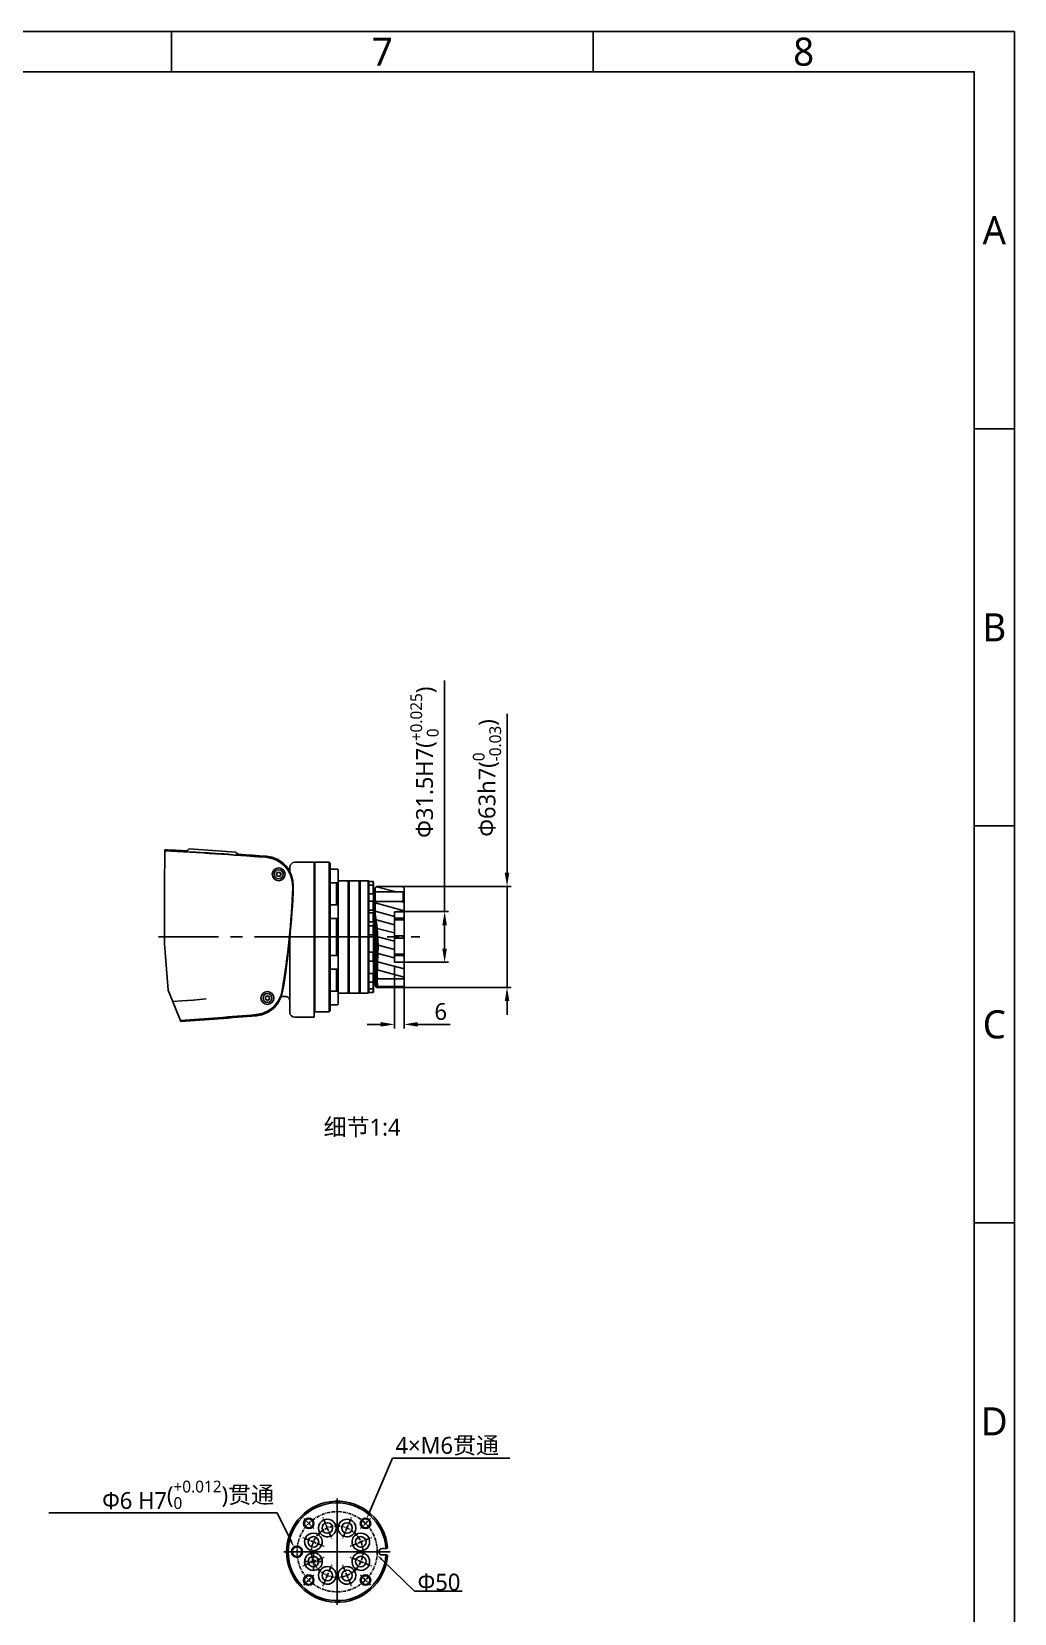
# Model space of a CAD drawing. Header units: millimetres. Extents: x 7426 to 8740, y 124 to 421.
# Drawn here: x 8177.2 to 8299.7, y 223.4 to 420.6 of the extents above; entities that cross this region are included whole.
import ezdxf
from ezdxf import colors
from ezdxf.entities.mleader import LeaderData, LeaderLine
from ezdxf.enums import TextEntityAlignment as Align
from ezdxf.math import Vec2, Vec3

# ---------------------------------------------------------------- set-up
doc = ezdxf.new("R2010")
doc.units = ezdxf.units.MM
doc.linetypes.add('CENTER', pattern=[0.6, 0.375, -0.075, 0.075, -0.075])
for name, color, linetype in [('中心线', 7, 'Continuous'), ('外形图', 7, 'Continuous'), ('多重引线', 7, 'Continuous'), ('尺寸标注', 7, 'Continuous'), ('模板', 7, 'Continuous')]:
    doc.layers.add(name, color=color, linetype=linetype)
doc.styles.add('微软雅黑', font='msyh.ttc')
doc.dimstyles.new('尺寸标注_1_20比例', dxfattribs={"dimtxt": 2.1, "dimasz": 1.7, "dimexe": 0.5, "dimexo": 0.4, "dimgap": 0.5, "dimtad": 1, "dimdec": 1, "dimlfac": 20, "dimdsep": 46, "dimtxsty": '微软雅黑', "dimcen": 0.09, "dimadec": 0, "dimazin": 0, "dimtp": 0.01, "dimtm": 0.01, "dimtfac": 1, "dimtdec": 1, "dimtofl": 0, "dimtmove": 0, "dimatfit": 3, "dimfxl": 1, "dimtolj": 1, "dimarcsym": 0})

# ---------------------------------------------------------------- blocks, each defined once
blk = doc.blocks.new('图纸')
at = {"color": 2}
for p, q in [((7795.66, 1549.22), (7795.66, 1525.22)), ((8047.66, 1549.22), (8047.66, 1525.22)), ((8299.66, 1311.62), (8275.66, 1311.62)), ((8299.66, 1074.02), (8275.66, 1074.02)), ((8299.66, 836.42), (8275.66, 836.42))]:
    blk.add_line(p, q, dxfattribs=at)
for points in [[(6283.66, 123.62), (6283.66, 1549.22), (8299.66, 1549.22), (8299.66, 123.62)], [(6403.66, 147.62), (6403.66, 1525.22), (8275.66, 1525.22), (8275.66, 147.62)]]:
    blk.add_lwpolyline(points, close=True, dxfattribs=at)
at = {"color": 2, "style": '微软雅黑'}
for s, p in [('7', (7921.66, 1537.22)), ('8', (8173.66, 1537.22)), ('A', (8287.66, 1430.42)), ('B', (8287.66, 1192.82)), ('C', (8287.66, 955.22)), ('D', (8287.66, 717.62))]:
    blk.add_text(s, height=16.8, dxfattribs=at).set_placement(p, align=Align.MIDDLE_CENTER)
blk.add_attdef('整机外形图', text='', height=19.2, dxfattribs=at).set_placement((7893.3, 256.65), align=Align.MIDDLE)
at = {"color": 7, "style": '微软雅黑'}
for tag, height, p in [('编号', 19.2, (8134.84, 252.67)), ('比例', 12, (7939.66, 171.62))]:
    blk.add_attdef(tag, text='', height=height, dxfattribs=at).set_placement(p, align=Align.MIDDLE)
at = {"style": '微软雅黑'}
for tag, p in [('当前页', (8047.3, 207.62)), ('总页数', (8192.77, 207.62))]:
    blk.add_attdef(tag, text='', height=12, dxfattribs=at).set_placement(p, align=Align.MIDDLE)
blk = doc.blocks.new('*D1020')
at = {"layer": 'Defpoints', "color": 0}
for p in [(8220.21, 314.07), (8220.31, 301.48), (8236.45, 301.48)]:
    blk.add_point(p, dxfattribs=at)
at = {"layer": '尺寸标注', "color": 0, "lineweight": -2}
for p, q in [((8236.45, 315.77), (8236.45, 335.57)), ((8236.45, 315.77), (8236.45, 317.47)), ((8220.61, 314.07), (8236.95, 314.07)), ((8236.45, 314.07), (8236.45, 301.48)), ((8220.71, 301.48), (8236.95, 301.48)), ((8236.45, 299.78), (8236.45, 298.08))]:
    blk.add_line(p, q, dxfattribs=at)
at = {"layer": '尺寸标注', "color": 0}
for points in [[(8236.16, 315.77), (8236.73, 315.77), (8236.45, 314.07)], [(8236.73, 299.78), (8236.16, 299.78), (8236.45, 301.48)]]:
    blk.add_solid(points, dxfattribs=at)
at = {"layer": '尺寸标注', "color": 0, "insert": (8233.94, 327.59), "char_height": 2.1, "attachment_point": 5, "rotation": 90, "style": '微软雅黑'}
blk.add_mtext('\\A1;{\\C256;Φ}63h7{\\A1;\\C0;({\\H0.7x;\\S0^ -0.03;})}', dxfattribs=at)
blk = doc.blocks.new('*D1021')
at = {"layer": 'Defpoints', "color": 0}
for p in [(8222.41, 310.92), (8222.41, 304.61), (8228.67, 304.61)]:
    blk.add_point(p, dxfattribs=at)
at = {"layer": '尺寸标注', "color": 0, "lineweight": -2}
for p, q in [((8228.67, 310.92), (8228.67, 339.72)), ((8222.81, 310.92), (8229.17, 310.92)), ((8228.67, 309.22), (8228.67, 306.31)), ((8222.81, 304.61), (8229.17, 304.61))]:
    blk.add_line(p, q, dxfattribs=at)
at = {"layer": '尺寸标注', "color": 0}
for points in [[(8228.95, 309.22), (8228.38, 309.22), (8228.67, 310.92)], [(8228.38, 306.31), (8228.95, 306.31), (8228.67, 304.61)]]:
    blk.add_solid(points, dxfattribs=at)
at = {"layer": '尺寸标注', "color": 0, "insert": (8226.16, 329.55), "char_height": 2.1, "attachment_point": 5, "rotation": 90, "style": '微软雅黑'}
blk.add_mtext('\\A1;{\\C256;Φ}31.5H7{\\A1;\\C0;({\\H0.7x;\\S+0.025^  0;})}', dxfattribs=at)
blk = doc.blocks.new('*D1255')
at = {"layer": 'Defpoints', "color": 0}
for p in [(8222.41, 304.61), (8223.61, 305.35), (8223.61, 296.87)]:
    blk.add_point(p, dxfattribs=at)
at = {"layer": '多重引线', "color": 0, "lineweight": -2}
for p, q in [((8222.41, 304.21), (8222.41, 296.37)), ((8223.61, 304.95), (8223.61, 296.37)), ((8220.71, 296.87), (8219.01, 296.87)), ((8225.31, 296.87), (8229.37, 296.87))]:
    blk.add_line(p, q, dxfattribs=at)
at = {"layer": '多重引线', "color": 0}
for points in [[(8220.71, 296.59), (8220.71, 297.16), (8222.41, 296.87)], [(8225.31, 297.16), (8225.31, 296.59), (8223.61, 296.87)]]:
    blk.add_solid(points, dxfattribs=at)
at = {"layer": '多重引线', "color": 0, "insert": (8228.19, 298.46), "char_height": 2.1, "attachment_point": 5, "style": '微软雅黑'}
blk.add_mtext('\\A1;\\A1;6', dxfattribs=at)

msp = doc.modelspace()

# ---------------------------------------------------------------- hatches: boundary and pattern name
at = {"layer": '外形图', "linetype": 'Continuous'}
h = msp.add_hatch(dxfattribs=at)
h.set_pattern_fill('DEFAULT__32', color=0, scale=1.361352, angle=45, style=0, pattern_type=0)
h.set_pattern_definition([(45, (7962.3927, 125.6169), (-0.962621, 0.962621), []), (45, (7962.152, 125.8576), (-0.962621, 0.962621), [])])
edge = h.paths.add_edge_path()
edge.add_line((8219.9091, 313.272), (8219.8891, 313.272))
edge.add_line((8219.8891, 313.272), (8219.8891, 312.2705))
edge.add_line((8219.8891, 312.2705), (8219.9091, 312.2705))
edge.add_line((8219.9091, 312.2705), (8220.0092, 312.1704))
edge.add_line((8220.0092, 312.1704), (8220.0092, 312.0903))
edge.add_spline(control_points=[(8220.0092, 312.0903), (8220.0091, 312.0865), (8220.0075, 312.0799), (8219.9995, 312.072), (8219.993, 312.0704), (8219.9892, 312.0702)], knot_values=[0, 0, 0, 0, 0.33333333, 0.66666667, 1, 1, 1, 1], degree=3, periodic=0)
edge.add_line((8219.9892, 312.0702), (8219.869, 312.0702))
edge.add_spline(control_points=[(8219.869, 312.0702), (8219.8652, 312.0701), (8219.8587, 312.0685), (8219.8508, 312.0605), (8219.8491, 312.054), (8219.849, 312.0502)], knot_values=[0, 0, 0, 0, 0.33333333, 0.66666667, 1, 1, 1, 1], degree=3, periodic=0)
edge.add_line((8219.849, 312.0502), (8219.849, 311.8697))
edge.add_spline(control_points=[(8219.849, 311.8697), (8219.8073, 312.2027), (8219.7455, 312.8194), (8219.727, 313.3378), (8219.7285, 313.5724)], knot_values=[0, 0, 0, 0, 0.5, 1, 1, 1, 1], degree=3, periodic=0)
edge.add_line((8219.7285, 313.5724), (8219.8089, 313.5724))
edge.add_line((8219.8089, 313.5724), (8219.9091, 313.4723))
edge.add_line((8219.9091, 313.4723), (8219.9091, 313.272))
edge = h.paths.add_edge_path()
edge.add_spline(control_points=[(8219.9892, 311.7898), (8219.993, 311.7897), (8219.9995, 311.7881), (8220.0075, 311.7801), (8220.0091, 311.7736), (8220.0092, 311.7698)], knot_values=[0, 0, 0, 0, 0.33333333, 0.66666667, 1, 1, 1, 1], degree=3, periodic=0)
edge.add_line((8220.0092, 311.7698), (8220.0092, 310.7175))
edge.add_arc((8256.7705, 316.413), 37.1998, 187.134682, 188.806979)
edge.add_spline(control_points=[(8219.8587, 311.7927), (8219.8602, 311.7918), (8219.8634, 311.7904), (8219.8671, 311.7899), (8219.869, 311.7898)], knot_values=[0, 0, 0, 0, 0.5, 1, 1, 1, 1], degree=3, periodic=0)
edge.add_line((8219.869, 311.7898), (8219.9892, 311.7898))
h = msp.add_hatch(dxfattribs=at)
h.set_pattern_fill('DEFAULT__30', color=0, scale=0.998845, angle=165, style=0, pattern_type=0)
h.set_pattern_definition([(165, (7962.3927, 125.6169), (-0.25852, -0.9648097), [])])
h.paths.add_polyline_path([(8223.6145, 313.8727), (8223.6145, 313.4723), (8223.5143, 313.3721), (8220.0092, 313.3721), (8220.0092, 313.8727), (8220.2096, 314.0731), (8223.4141, 314.0731)])
edge = h.paths.add_edge_path()
edge.add_line((8223.6145, 312.0702), (8223.6145, 311.0187))
edge.add_line((8223.6145, 311.0187), (8223.5143, 310.9186))
edge.add_line((8223.5143, 310.9186), (8222.4127, 310.9186))
edge.add_line((8222.4127, 310.9186), (8222.4127, 304.6094))
edge.add_line((8222.4127, 304.6094), (8223.5143, 304.6094))
edge.add_line((8223.5143, 304.6094), (8223.6145, 304.5093))
edge.add_line((8223.6145, 304.5093), (8223.6145, 302.5564))
edge.add_line((8223.6145, 302.5564), (8220.2617, 302.5564))
edge.add_spline(control_points=[(8220.2617, 302.5564), (8220.2611, 302.7968), (8220.2657, 303.2974), (8220.2928, 304.1041), (8220.3334, 304.9788), (8220.3737, 305.9343), (8220.3864, 307.0176), (8220.3484, 307.9843), (8220.296, 308.5956), (8220.2624, 308.8893)], knot_values=[0, 0, 0, 0, 0.14285714, 0.28571429, 0.42857143, 0.57142857, 0.71428571, 0.85714286, 1, 1, 1, 1], degree=3, periodic=0)
edge.add_spline(control_points=[(8220.2624, 308.8893), (8220.2318, 309.1472), (8220.1591, 309.7084), (8220.0631, 310.3605), (8220.0092, 310.7092)], knot_values=[0, 0, 0, 0, 0.5, 1, 1, 1, 1], degree=3, periodic=0)
edge.add_line((8220.0092, 310.7092), (8220.0092, 312.1704))
edge.add_line((8220.0092, 312.1704), (8223.5143, 312.1704))
edge.add_line((8223.5143, 312.1704), (8223.6145, 312.0702))
h = msp.add_hatch(dxfattribs=at)
h.set_pattern_fill('DEFAULT__28', color=0, scale=0.60083, angle=205, style=0, pattern_type=0)
h.set_pattern_definition([(205, (7962.39266, 125.6169), (0.2539216, -0.5445365), [])])
edge = h.paths.add_edge_path()
edge.add_spline(control_points=[(8219.9632, 312.0622), (8219.9755, 312.0621), (8219.9989, 312.0585), (8220.0314, 312.0419), (8220.0571, 312.0163), (8220.0736, 311.9839), (8220.0792, 311.9481), (8220.0736, 311.9122), (8220.0571, 311.8798), (8220.0314, 311.8542), (8219.9989, 311.8376), (8219.9755, 311.834), (8219.9632, 311.8339)], knot_values=[0, 0, 0, 0, 0.1, 0.2, 0.3, 0.4, 0.5, 0.6, 0.7, 0.8, 0.9, 1, 1, 1, 1], degree=3, periodic=0)
edge.add_spline(control_points=[(8219.9632, 311.8339), (8219.9508, 311.834), (8219.9275, 311.8376), (8219.8949, 311.8542), (8219.8693, 311.8798), (8219.8528, 311.9122), (8219.8471, 311.9481), (8219.8528, 311.9839), (8219.8693, 312.0163), (8219.8949, 312.0419), (8219.9275, 312.0585), (8219.9508, 312.0621), (8219.9632, 312.0622)], knot_values=[0, 0, 0, 0, 0.1, 0.2, 0.3, 0.4, 0.5, 0.6, 0.7, 0.8, 0.9, 1, 1, 1, 1], degree=3, periodic=0)

# ---------------------------------------------------------------- linework, layer by layer
at = {"layer": '中心线', "color": 0, "linetype": 'CENTER', "ltscale": 20}
for p, q in [((8212.4983, 307.764), (8191.6334, 307.764)), ((8215.276, 231.1301), (8215.276, 237.751)), ((8215.276, 231.1301), (8208.6551, 231.1301)), ((8215.276, 231.1301), (8215.276, 224.5092)), ((8215.276, 231.1301), (8221.897, 231.1301))]:
    msp.add_line(p, q, dxfattribs=at)
at = {"layer": '外形图', "color": 0, "linetype": 'Continuous'}
for p, q in [((8193.7914, 318.6419), (8193.7823, 313.9087)), ((8202.6607, 318.3486), (8196.8259, 318.7566)), ((8203.0138, 318.0725), (8202.9557, 318.0765)), ((8207.9119, 317.4062), (8207.5241, 317.5598)), ((8207.9918, 315.8644), (8207.7414, 315.7199)), ((8207.7414, 315.7199), (8207.7414, 315.4308)), ((8208.2422, 315.7199), (8207.9918, 315.8644)), ((8208.2422, 315.4308), (8208.2422, 315.7199)), ((8208.5996, 316.928), (8208.2567, 317.1674)), ((8209.159, 316.3028), (8208.8799, 316.616)), ((8209.3938, 315.8716), (8209.3938, 316.4765)), ((8212.3982, 317.0775), (8209.9947, 317.0775)), ((8212.3982, 316.9774), (8212.4983, 317.0775)), ((8212.3982, 317.0775), (8212.3982, 297.7495)), ((8212.4983, 298.4505), (8212.4983, 317.0775)), ((8212.4983, 317.0775), (8214.301, 317.0775)), ((8214.301, 317.0775), (8214.301, 298.4505)), ((8214.4011, 316.9774), (8214.301, 317.0775)), ((8214.4011, 316.9773), (8214.4011, 298.5507)), ((8214.4011, 316.202), (8215.3024, 316.202)), ((8215.4026, 316.1019), (8215.4026, 314.5997)), ((8193.7823, 313.9087), (8193.7678, 306.8911)), ((8207.7414, 315.4308), (8207.9918, 315.2862)), ((8207.9918, 315.2862), (8208.2422, 315.4308)), ((8214.4011, 314.4996), (8215.3024, 314.4996)), ((8215.2023, 314.4996), (8215.2023, 311.7578)), ((8215.4026, 314.7742), (8216.6444, 314.7742)), ((8215.4026, 311.6576), (8215.4026, 314.5997)), ((8216.6444, 314.7742), (8216.6444, 300.7538)), ((8216.7044, 314.7141), (8216.6444, 314.7742)), ((8216.7044, 314.7141), (8216.7645, 314.7742)), ((8216.7044, 300.8139), (8216.7044, 314.7141)), ((8216.7645, 314.7742), (8218.0214, 314.7742)), ((8216.7645, 300.7538), (8216.7645, 314.7742)), ((8218.0214, 314.7742), (8218.0214, 300.7538)), ((8218.0814, 314.7141), (8218.0214, 314.7742)), ((8218.0814, 314.7141), (8218.1415, 314.7742)), ((8218.0814, 300.8139), (8218.0814, 314.7141)), ((8218.1415, 314.7742), (8219.138, 314.7742)), ((8218.1415, 300.7538), (8218.1415, 314.7742)), ((8219.138, 314.7742), (8219.138, 300.7538)), ((8219.2081, 314.7041), (8219.138, 314.7742)), ((8219.2081, 300.8239), (8219.2081, 314.7041)), ((8219.7689, 314.6693), (8219.2081, 314.6693)), ((8219.7689, 314.2362), (8219.2081, 314.2362)), ((8219.7689, 314.6693), (8219.7689, 313.1346)), ((8219.8089, 314.6292), (8219.7689, 314.6693)), ((8219.7961, 314.209), (8219.7689, 314.2362)), ((8219.7961, 314.209), (8219.8613, 311.7663)), ((8219.8089, 314.6292), (8219.8089, 300.8988)), ((8219.8132, 313.5681), (8219.9091, 313.4723)), ((8220.0092, 313.8727), (8220.2096, 314.0731)), ((8220.0092, 310.7054), (8220.0092, 313.8727)), ((8220.2096, 314.0731), (8223.4141, 314.0731)), ((8223.4141, 314.0731), (8223.6145, 313.8727)), ((8223.6145, 310.7038), (8223.6145, 313.8727)), ((8214.4011, 311.7578), (8215.3024, 311.7578)), ((8215.4026, 311.6576), (8215.4026, 310.1555)), ((8219.7689, 313.1346), (8219.2081, 313.1346)), ((8219.7689, 312.2165), (8219.2081, 312.2165)), ((8219.8089, 313.1747), (8219.7689, 313.1346)), ((8219.7689, 312.2165), (8219.7689, 311.1149)), ((8219.8089, 312.1765), (8219.7689, 312.2165)), ((8219.8613, 311.7663), (8220.2624, 308.8893)), ((8219.869, 312.0702), (8219.9892, 312.0702)), ((8219.869, 311.7898), (8219.9892, 311.7898)), ((8219.8891, 313.272), (8219.9091, 313.272)), ((8219.8891, 312.2705), (8219.8891, 313.272)), ((8219.8891, 312.2705), (8219.9091, 312.2705)), ((8219.9091, 312.2705), (8219.9091, 313.4723)), ((8219.9091, 312.2705), (8220.0092, 312.1704)), ((8220.0092, 313.3721), (8223.5143, 313.3721)), ((8220.0092, 312.1704), (8223.5143, 312.1704)), ((8223.5143, 313.3721), (8223.6145, 313.4723)), ((8223.5143, 313.3721), (8223.5143, 312.1704)), ((8223.5143, 312.1704), (8223.6145, 312.0702)), ((8214.4011, 310.0553), (8215.3024, 310.0553)), ((8215.2023, 310.0553), (8215.2023, 305.4727)), ((8215.4026, 305.3725), (8215.4026, 310.1555)), ((8219.7689, 311.1149), (8219.2081, 311.1149)), ((8219.7689, 310.7675), (8219.2081, 310.7675)), ((8219.7689, 309.6659), (8219.2081, 309.6659)), ((8219.8089, 311.155), (8219.7689, 311.1149)), ((8219.7689, 310.7675), (8219.7689, 309.6659)), ((8219.8089, 310.7275), (8219.7689, 310.7675)), ((8219.8089, 309.706), (8219.7689, 309.6659)), ((8219.9091, 311.4238), (8219.9091, 302.0558)), ((8219.9228, 311.3256), (8220.0092, 311.3256)), ((8220.0092, 301.6683), (8220.0092, 310.7054)), ((8223.5143, 310.9186), (8222.4127, 310.9186)), ((8222.4127, 304.6094), (8222.4127, 310.9186)), ((8223.5143, 310.9154), (8222.4127, 310.9154)), ((8223.5143, 310.0924), (8222.4127, 310.0924)), ((8223.5143, 309.8924), (8222.4127, 309.8924)), ((8223.5143, 310.9186), (8223.6145, 311.0187)), ((8223.5143, 310.0924), (8223.5143, 309.8924)), ((8223.6145, 311.0146), (8223.6145, 304.5134)), ((8209.3938, 298.3503), (8209.3938, 307.9656)), ((8219.7689, 309.1514), (8219.2081, 309.1514)), ((8219.7689, 308.0498), (8219.2081, 308.0498)), ((8219.8089, 309.1113), (8219.7689, 309.1514)), ((8219.7689, 309.1514), (8219.7689, 308.0498)), ((8219.8089, 308.0898), (8219.7689, 308.0498)), ((8220.2624, 308.8893), (8220.3799, 306.6403)), ((8223.5143, 307.9054), (8222.4127, 307.9054)), ((8223.5143, 307.6226), (8222.4127, 307.6226)), ((8223.5143, 307.9054), (8223.5143, 307.6226)), ((8193.7678, 306.8911), (8194.2361, 301.153)), ((8219.7689, 305.8621), (8219.2081, 305.8621)), ((8219.8089, 305.822), (8219.7689, 305.8621)), ((8219.7689, 305.8621), (8219.7689, 304.7605)), ((8220.3799, 306.6403), (8220.3161, 304.6016)), ((8223.5143, 305.6356), (8222.4127, 305.6356)), ((8223.5143, 305.6356), (8223.5143, 305.4356)), ((8214.4011, 305.4727), (8215.3024, 305.4727)), ((8214.4011, 303.7702), (8215.3024, 303.7702)), ((8215.2023, 303.7702), (8215.2023, 301.0284)), ((8215.4026, 305.3725), (8215.4026, 303.8703)), ((8215.4026, 300.9283), (8215.4026, 303.8703)), ((8219.7689, 304.7605), (8219.2081, 304.7605)), ((8219.8089, 304.8005), (8219.7689, 304.7605)), ((8220.3161, 304.6016), (8220.2624, 302.5047)), ((8223.5143, 305.4356), (8222.4127, 305.4356)), ((8223.5143, 304.6126), (8222.4127, 304.6126)), ((8223.5143, 304.6094), (8222.4127, 304.6094)), ((8223.6145, 304.5093), (8223.5143, 304.6094)), ((8223.6145, 302.1559), (8223.6145, 304.8242)), ((8219.7689, 303.2299), (8219.2081, 303.2299)), ((8219.7689, 302.1283), (8219.2081, 302.1283)), ((8219.8089, 303.1899), (8219.7689, 303.2299)), ((8219.7689, 303.2299), (8219.7689, 300.8587)), ((8219.8089, 302.1684), (8219.7689, 302.1283)), ((8219.9091, 302.0557), (8219.8089, 301.9556)), ((8220.0092, 303.3576), (8219.9091, 303.2574)), ((8220.2624, 302.5047), (8220.3104, 301.4754)), ((8220.2637, 302.5564), (8223.6145, 302.5564)), ((8223.6145, 301.6683), (8223.6145, 302.1559)), ((8194.2361, 301.153), (8195.7845, 297.232)), ((8206.5898, 300.442), (8206.3394, 300.2975)), ((8206.3394, 300.2975), (8206.3394, 300.0084)), ((8206.3394, 300.0084), (8206.5898, 299.8639)), ((8206.8401, 300.2975), (8206.5898, 300.442)), ((8206.5898, 299.8639), (8206.8401, 300.0084)), ((8206.8401, 300.0084), (8206.8401, 300.2975)), ((8208.0574, 299.959), (8207.7329, 299.4601)), ((8208.2956, 300.5044), (8208.0574, 299.959)), ((8208.4407, 301.0803), (8208.2956, 300.5044)), ((8214.4011, 301.0284), (8215.3024, 301.0284)), ((8215.4026, 300.9283), (8215.4026, 299.4261)), ((8215.4026, 300.7538), (8216.6444, 300.7538)), ((8216.7044, 300.8139), (8216.6444, 300.7538)), ((8216.7044, 300.8139), (8216.7645, 300.7538)), ((8216.7645, 300.7538), (8218.0214, 300.7538)), ((8218.0814, 300.8139), (8218.0214, 300.7538)), ((8218.0814, 300.8139), (8218.1415, 300.7538)), ((8218.1415, 300.7538), (8219.138, 300.7538)), ((8219.2081, 300.8239), (8219.138, 300.7538)), ((8219.7689, 301.2918), (8219.2081, 301.2918)), ((8219.7689, 300.8587), (8219.2081, 300.8587)), ((8219.8089, 301.3318), (8219.7689, 301.2918)), ((8219.8089, 300.8988), (8219.7689, 300.8587)), ((8220.2095, 301.4754), (8223.4142, 301.4754)), ((8223.5217, 301.5752), (8220.3058, 301.5752)), ((8206.8618, 298.6552), (8206.3391, 298.371)), ((8206.6832, 298.3972), (8207.0297, 298.6471)), ((8207.3307, 299.0215), (8206.8618, 298.6552)), ((8207.7329, 299.4601), (8207.3307, 299.0215)), ((8207.3718, 298.8959), (8207.6474, 299.2169)), ((8212.3982, 297.7495), (8209.9947, 297.7495)), ((8212.3982, 298.5506), (8212.4983, 298.4505)), ((8212.4983, 298.4505), (8214.301, 298.4505)), ((8214.4011, 298.5506), (8214.301, 298.4505)), ((8214.4011, 299.3259), (8215.3024, 299.3259)), ((8221.4564, 231.5301), (8220.8765, 231.5301)), ((8220.8765, 230.7301), (8221.4564, 230.7301)), ((8221.556, 231.6382), (8221.4564, 231.5301)), ((8221.4564, 230.7301), (8221.556, 230.622))]:
    msp.add_line(p, q, dxfattribs=at)
at = {"layer": '外形图', "color": 0, "linetype": 'CENTER', "ltscale": 20}
msp.add_line((8212.4983, 307.764), (8225.586, 307.7703), dxfattribs=at)
at = {"layer": '外形图', "color": 0, "linetype": 'CENTER'}
for p, q in [((8211.7402, 234.6659), (8211.1155, 235.2906)), ((8211.7402, 234.6659), (8212.3649, 234.0413)), ((8214.0513, 234.0868), (8213.5028, 235.4111)), ((8216.5007, 234.0868), (8217.0493, 235.4111)), ((8218.8119, 234.6659), (8218.1872, 234.0413)), ((8218.8119, 234.6659), (8219.4365, 235.2906)), ((8212.3194, 232.3548), (8210.995, 232.9034)), ((8214.0513, 234.0868), (8214.5999, 232.7624)), ((8216.5007, 234.0868), (8215.9522, 232.7624)), ((8218.2327, 232.3548), (8219.557, 232.9034)), ((8212.3194, 232.3548), (8213.6437, 231.8062)), ((8212.3194, 229.9054), (8212.3194, 230.8988)), ((8218.2327, 232.3548), (8216.9084, 231.8062)), ((8212.3194, 229.9054), (8210.995, 229.3569)), ((8212.3194, 229.9054), (8211.3259, 229.9054)), ((8212.3194, 229.9054), (8213.6437, 230.454)), ((8212.3194, 229.9054), (8212.3194, 228.912)), ((8212.3194, 229.9054), (8213.3128, 229.9054)), ((8214.0513, 228.1734), (8214.5999, 229.4978)), ((8216.5007, 228.1734), (8215.9522, 229.4978)), ((8218.2327, 229.9054), (8216.9084, 230.454)), ((8218.2327, 229.9054), (8219.557, 229.3569)), ((8211.7402, 227.5943), (8211.1155, 226.9696)), ((8211.7402, 227.5943), (8212.3649, 228.2189)), ((8214.0513, 228.1734), (8213.5028, 226.8491)), ((8216.5007, 228.1734), (8217.0493, 226.8491)), ((8218.8119, 227.5943), (8218.1872, 228.2189)), ((8218.8119, 227.5943), (8219.4365, 226.9696))]:
    msp.add_line(p, q, dxfattribs=at)
at = {"layer": '外形图', "color": 0, "linetype": 'Continuous'}
for points in [[(8196.8259, 318.7566), (8196.7746, 318.6754), (8196.6692, 318.5671), (8196.5537, 318.4955), (8196.4607, 318.4616), (8196.4158, 318.4522), (8196.409, 318.4512)], [(8196.9276, 318.3359), (8197.1942, 318.3333), (8197.4589, 318.3404), (8197.7151, 318.3355)], [(8201.7095, 318.0804), (8201.9706, 318.0517), (8202.2313, 318.011), (8202.4908, 317.9805)], [(8203.011, 318.0309), (8203.0203, 318.029), (8203.0034, 318.0339), (8202.9393, 318.0596), (8202.8517, 318.1123), (8202.7677, 318.187), (8202.6936, 318.2855), (8202.6607, 318.3486)], [(8209.7428, 313.9648), (8209.6844, 314.7603), (8209.4626, 315.5003), (8209.1232, 316.1255), (8208.7263, 316.6127), (8208.3125, 316.978), (8207.8955, 317.2496), (8207.4647, 317.4534), (8206.9775, 317.6066), (8206.4121, 317.6945)], [(8206.415, 317.6997), (8207.093, 317.5831), (8207.7381, 317.3389), (8208.3249, 316.976), (8208.8318, 316.5077), (8209.2402, 315.9511), (8209.5351, 315.3267)], [(8209.8143, 314.0975), (8209.776, 314.7677), (8209.5564, 315.5732), (8209.1555, 316.3093), (8208.5947, 316.9335), (8207.9059, 317.4104), (8207.1289, 317.7144), (8206.4823, 317.8226)], [(8209.5351, 315.3267), (8209.7056, 314.6575), (8209.7456, 313.97)], [(8223.5143, 310.0924), (8223.5646, 310.1347), (8223.6145, 310.1782)], [(8223.6145, 309.9468), (8223.5646, 309.9206), (8223.5143, 309.8924)], [(8223.6145, 311.0146), (8223.5646, 310.9652), (8223.5159, 310.917)], [(8220.2096, 309.2684), (8220.2094, 301.6067), (8220.2095, 301.4754)], [(8223.5143, 307.9054), (8223.5646, 307.9153), (8223.6145, 307.9276)], [(8223.6145, 307.6004), (8223.5646, 307.6126), (8223.5143, 307.6226)], [(8223.5143, 305.6356), (8223.5646, 305.6074), (8223.6145, 305.5811)], [(8223.6145, 305.3498), (8223.5646, 305.3933), (8223.5143, 305.4356)], [(8223.5159, 304.611), (8223.5646, 304.5627), (8223.6145, 304.5134)], [(8194.8015, 299.7212), (8195.9051, 299.7937), (8197.3565, 299.8933)], [(8197.3565, 299.8933), (8198.1285, 299.9633), (8198.969, 300.0648)], [(8205.1898, 298.0833), (8205.9526, 298.2323), (8206.6012, 298.5057), (8207.1209, 298.8488), (8207.5228, 299.2202), (8207.8338, 299.6047), (8208.0837, 300.0173), (8208.2925, 300.5057), (8208.4389, 301.0856)], [(8205.2349, 297.9537), (8205.9069, 298.0758), (8206.6897, 298.3999), (8207.3774, 298.9), (8207.9291, 299.5475), (8208.3127, 300.3039), (8208.4841, 300.9516)], [(8220.102, 301.5752), (8220.0555, 301.6218), (8220.0092, 301.6683)], [(8220.2095, 301.4754), (8220.1554, 301.5254), (8220.102, 301.5752)], [(8223.4142, 301.4754), (8223.4683, 301.5254), (8223.5217, 301.5752)], [(8223.5217, 301.5752), (8223.5682, 301.6218), (8223.6145, 301.6683)], [(8206.3391, 298.371), (8205.7768, 298.1769), (8205.1916, 298.0781)], [(8205.2349, 297.9537), (8205.8933, 298.072), (8205.8991, 298.0744)]]:
    msp.add_lwpolyline(points, dxfattribs=at)
for centre, radius in [((8207.9918, 315.5753), 0.8012), ((8207.9918, 315.5753), 0.5508), ((8207.9918, 315.5753), 0.2504), ((8206.5898, 300.1529), 0.8012), ((8206.5898, 300.1529), 0.5508), ((8206.5898, 300.1529), 0.2504), ((8211.7402, 234.6659), 0.6501), ((8211.7402, 234.6659), 0.55), ((8214.0513, 234.0868), 0.6601), ((8216.5007, 234.0868), 0.6601), ((8218.8119, 234.6659), 0.6501), ((8218.8119, 234.6659), 0.55), ((8212.3194, 232.3548), 0.6601), ((8218.2327, 232.3548), 0.6601), ((8210.2756, 231.1301), 0.7001), ((8210.2756, 231.1301), 0.6001), ((8212.3194, 229.9054), 0.6601), ((8214.0513, 228.1734), 0.6601), ((8216.5007, 228.1734), 0.6601), ((8218.2327, 229.9054), 0.6601), ((8211.7402, 227.5943), 0.6501), ((8211.7402, 227.5943), 0.55), ((8218.8119, 227.5943), 0.6501), ((8218.8119, 227.5943), 0.55)]:
    msp.add_circle(centre, radius, dxfattribs=at)
at = {"layer": '外形图', "color": 0, "linetype": 'CENTER'}
for radius in [5.0004, 3.2003]:
    msp.add_circle((8215.276, 231.1301), radius, dxfattribs=at)
at = {"layer": '外形图', "color": 0, "linetype": 'Continuous'}
for centre, radius, start, end in [((8160.1819, -300.6496), 620.0752, 86.6026598, 86.8929318), ((8160.1819, -300.6496), 620.0699, 85.7242583, 86.8929052), ((8160.1819, -300.6496), 620.2029, 86.642761, 86.893507), ((8160.1819, -300.6496), 620.122, 86.1602055, 86.530017), ((8160.1819, -300.6496), 620.0752, 85.724032, 86.0875576), ((8160.1819, -300.6496), 620.2029, 85.7186769, 86.0399353), ((8209.9947, 316.4766), 0.6009, 90, 180), ((8215.3024, 316.1019), 0.1001, 0, 90), ((8107.8131, 317.7785), 102.001, 350.5809, 357.857274), ((8107.8131, 317.7785), 102.0036, 350.578138, 357.860269), ((8107.8131, 317.7785), 102.0676, 350.510878, 357.93322), ((8215.3024, 314.5997), 0.1001, 270, 0), ((8215.3024, 311.6576), 0.1001, 0, 90), ((8219.869, 312.0502), 0.02, 90, 141.290215), ((8219.9632, 311.9481), 0.1142, 202.227925, 160.628331), ((8219.869, 311.8099), 0.02, 245.310913, 270), ((8219.9892, 312.0903), 0.02, 270, 0), ((8219.9892, 311.7698), 0.02, 0, 90), ((8215.3024, 310.1555), 0.1001, 270, 0), ((8215.3024, 305.3725), 0.1001, 0, 90), ((8215.3024, 303.8703), 0.1001, 270, 0), ((8208.03, 400.4892), 100.1453, 270.169245, 270.433934), ((8208.793, 299.746), 0.6009, 0, 90.433934), ((8215.3024, 300.9283), 0.1001, 0, 90), ((8158.6008, 846.4271), 550.3194, 273.868929, 274.856362), ((8158.6008, 846.4271), 550.3248, 273.869109, 274.856505), ((8158.6008, 846.4271), 550.4524, 273.873345, 274.859892), ((8209.9947, 298.3503), 0.6009, 180, 270), ((8209.9947, 298.3503), 0.6009, 211.731276, 220.155611), ((8209.9947, 298.3503), 0.6009, 226.306746, 235.148662), ((8215.3024, 299.4261), 0.1001, 270, 0), ((8215.2761, 231.1301), 6.3005, 4.625761, 355.374313), ((8215.2761, 231.1301), 6.1005, 3.759898, 356.240179), ((8211.7402, 234.6659), 0.6001, 255, 195), ((8214.0513, 234.0868), 1.1001, 9.968611, 215.031389), ((8216.5007, 234.0868), 1.1001, 324.968611, 170.031389), ((8218.8119, 234.6659), 0.6001, 255, 195), ((8212.3194, 232.3548), 1.1001, 54.968611, 260.031389), ((8212.3194, 232.3548), 1.1001, 260.031389, 54.968611), ((8215.276, 231.1301), 3.2503, 132.118837, 137.881163), ((8215.276, 231.1301), 3.1503, 132.430943, 137.569057), ((8214.0513, 234.0868), 1.1001, 215.031389, 9.968611), ((8215.276, 231.1301), 3.2503, 87.118837, 92.881163), ((8215.276, 231.1301), 3.1503, 87.430943, 92.569057), ((8216.5007, 234.0868), 1.1001, 170.031389, 324.968611), ((8218.2327, 232.3548), 1.1001, 125.031389, 279.968611), ((8215.276, 231.1301), 3.1503, 42.430943, 47.569057), ((8215.276, 231.1301), 3.2503, 42.118837, 47.881163), ((8218.2327, 232.3548), 1.1001, 279.968611, 125.031389), ((8212.3194, 229.9054), 1.1001, 99.968611, 305.031389), ((8215.276, 231.1301), 3.2503, 177.118837, 182.881163), ((8215.276, 231.1301), 3.1503, 177.430943, 182.569057), ((8212.3194, 229.9054), 1.1001, 305.031389, 99.968611), ((8218.2327, 229.9054), 1.1001, 80.031389, 234.968611), ((8218.2327, 229.9054), 1.1001, 234.968611, 80.031389), ((8215.276, 231.1301), 3.1503, 357.430943, 2.569057), ((8215.276, 231.1301), 3.2503, 357.118837, 2.881163), ((8220.8765, 231.1301), 0.4, 90, 270), ((8215.276, 231.1301), 3.2503, 222.118837, 227.881163), ((8215.276, 231.1301), 3.1503, 222.430943, 227.569057), ((8214.0513, 228.1734), 1.1001, 144.968611, 350.031389), ((8214.0513, 228.1734), 1.1001, 350.031389, 144.968611), ((8216.5007, 228.1734), 1.1001, 35.031389, 189.968611), ((8216.5007, 228.1734), 1.1001, 189.968611, 35.031389), ((8215.276, 231.1301), 3.1503, 312.430943, 317.569057), ((8215.276, 231.1301), 3.2503, 312.118837, 317.881163), ((8211.7402, 227.5943), 0.6001, 255, 195), ((8215.276, 231.1301), 3.2503, 267.118837, 272.881163), ((8215.276, 231.1301), 3.1503, 267.430943, 272.569057), ((8218.8119, 227.5943), 0.6001, 255, 195)]:
    msp.add_arc(centre, radius, start, end, dxfattribs=at)

# ---------------------------------------------------------------- block references
at = {"layer": '模板', "xscale": 0.208333, "yscale": 0.208333, "zscale": 0.208333}
msp.add_blockref('图纸', (6570.5639, 97.868), dxfattribs=at)

# ---------------------------------------------------------------- texts
at = {"layer": '外形图', "color": 0, "insert": (8213.5909, 285.1122), "char_height": 2.1, "width": 86.346017, "attachment_point": 1, "style": '微软雅黑'}
msp.add_mtext('细节1:4', dxfattribs=at)

# ---------------------------------------------------------------- dimensions: what is measured, and where the dimension line sits
at = {"layer": '多重引线'}
dim = msp.add_linear_dim(base=(8223.6145, 296.8739), p1=(8222.4127, 304.6094), p2=(8223.6145, 305.3498), text='\\A1;6', dimstyle='尺寸标注_1_20比例', override={"dimtxsty": '微软雅黑'}, dxfattribs=at)
dim.commit()
dim.dimension.update_dxf_attribs({"geometry": '*D1255', "text_midpoint": (8228.1903, 298.4592)})
at = {"layer": '尺寸标注', "color": 7}
dim = msp.add_linear_dim(base=(8228.6665, 304.6094), p1=(8222.4127, 310.9186), p2=(8222.4127, 304.6094), angle=270, text='{\\C256;Φ}31.5H7{\\A1;\\C0;({\\H0.7x;\\S+0.025^  0;})}', dimstyle='尺寸标注_1_20比例', dxfattribs=at)
dim.commit()
dim.dimension.update_dxf_attribs({"geometry": '*D1021', "text_midpoint": (8228.6665, 329.5466), "dimtype": 160})
dim = msp.add_linear_dim(base=(8236.4457, 301.4754), p1=(8220.2096, 314.0731), p2=(8220.3104, 301.4754), angle=90, text='{\\C256;Φ}63h7{\\A1;\\C0;({\\H0.7x;\\S0^ -0.03;})}', dimstyle='尺寸标注_1_20比例', override={"dimtxsty": '微软雅黑'}, dxfattribs=at)
dim.commit()
dim.dimension.update_dxf_attribs({"geometry": '*D1020', "text_midpoint": (8236.4457, 327.5863), "dimtype": 160})

# ---------------------------------------------------------------- leaders
at = {"layer": '多重引线'}
ml = msp.add_multileader_mtext('Standard', dxfattribs=at)
ml.set_content('4×{\\A1;M6贯通}', style='微软雅黑')
ml.set_leader_properties()
ml.build(insert=Vec2(0, 0))
ml.multileader.update_dxf_attribs({"text_left_attachment_type": 5, "text_right_attachment_type": 5, "dogleg_length": 0.4692, "arrow_head_size": 0.7976})
ctx = ml.context
ctx.base_point, ctx.char_height, ctx.arrow_head_size, ctx.landing_gap_size, ctx.plane_origin = Vec3(8222.2954, 242.81), 2.1, 0.7976, 0.2496, Vec3(8230.0986, 243.4731)
ctx.left_attachment, ctx.right_attachment = 5, 5
notes = []
notes.append((ctx, [(0, (1, 1, 0), (8222.1706, 242.81), (1, 0), 0.1248, [(0, [(8218.9572, 235.2465)], 0, [])])]))
ctx.mtext.insert, ctx.mtext.flow_direction = Vec3(8222.545, 245.4374), 5
ml = msp.add_multileader_mtext('Standard', dxfattribs=at)
ml.set_content('{\\C256;Φ\\C7;6 H7\\A1;\\C0;({\\H0.7x;\\S+0.012^ 0;})贯通}', style='微软雅黑')
ml.set_leader_properties()
ml.build(insert=Vec2(0, 0))
ml.multileader.update_dxf_attribs({"text_left_attachment_type": 5, "text_right_attachment_type": 5, "dogleg_length": 0.4692, "arrow_head_size": 0.7976})
ctx = ml.context
ctx.base_point, ctx.char_height, ctx.arrow_head_size, ctx.landing_gap_size, ctx.plane_origin = Vec3(8185.2126, 235.9791), 2.1, 0.7976, 0.2496, Vec3(8208.3986, 216.3202)
ctx.left_attachment, ctx.right_attachment, ctx.text_align_type = 5, 5, 2
notes.append((ctx, [(0, (1, 1, 0), (8207.7989, 235.9791), (-1, 0), 0.1248, [(0, [(8209.891, 231.7168)], 0, [])])]))
ctx.mtext.insert, ctx.mtext.alignment, ctx.mtext.flow_direction = Vec3(8207.4245, 239.9926), 3, 5
ml = msp.add_multileader_mtext('Standard', dxfattribs=at)
ml.set_content('{\\C256;Φ50}', style='微软雅黑')
ml.set_leader_properties()
ml.build(insert=Vec2(0, 0))
ml.multileader.update_dxf_attribs({"text_left_attachment_type": 5, "text_right_attachment_type": 5, "dogleg_length": 0.4692, "arrow_head_size": 0.7976})
ctx = ml.context
ctx.base_point, ctx.char_height, ctx.arrow_head_size, ctx.landing_gap_size, ctx.plane_origin = Vec3(8225.0531, 226.224), 2.1, 0.7976, 0.2496, Vec3(8239.1054, 240.7367)
ctx.left_attachment, ctx.right_attachment = 5, 5
notes.append((ctx, [(0, (1, 1, 0), (8224.9283, 226.224), (1, 0), 0.1248, [(0, [(8220.2765, 230.7088)], 0, [])])]))
ctx.mtext.insert, ctx.mtext.flow_direction = Vec3(8225.3027, 228.3958), 5
for ctx, leaders in notes:
    for number, flags, end, landing, length, lines in leaders:
        leader = LeaderData()
        leader.index, (leader.has_last_leader_line, leader.has_dogleg_vector, leader.attachment_direction) = number, flags
        leader.last_leader_point, leader.dogleg_vector, leader.dogleg_length = Vec3(end), Vec3(landing), length
        for number, points, colour, breaks in lines:
            line = LeaderLine()
            line.index, line.vertices, line.color, line.breaks = number, Vec3.list(points), colors.encode_raw_color(colour), breaks
            leader.lines.append(line)
        ctx.leaders.append(leader)

doc.saveas('drawing.dxf')
